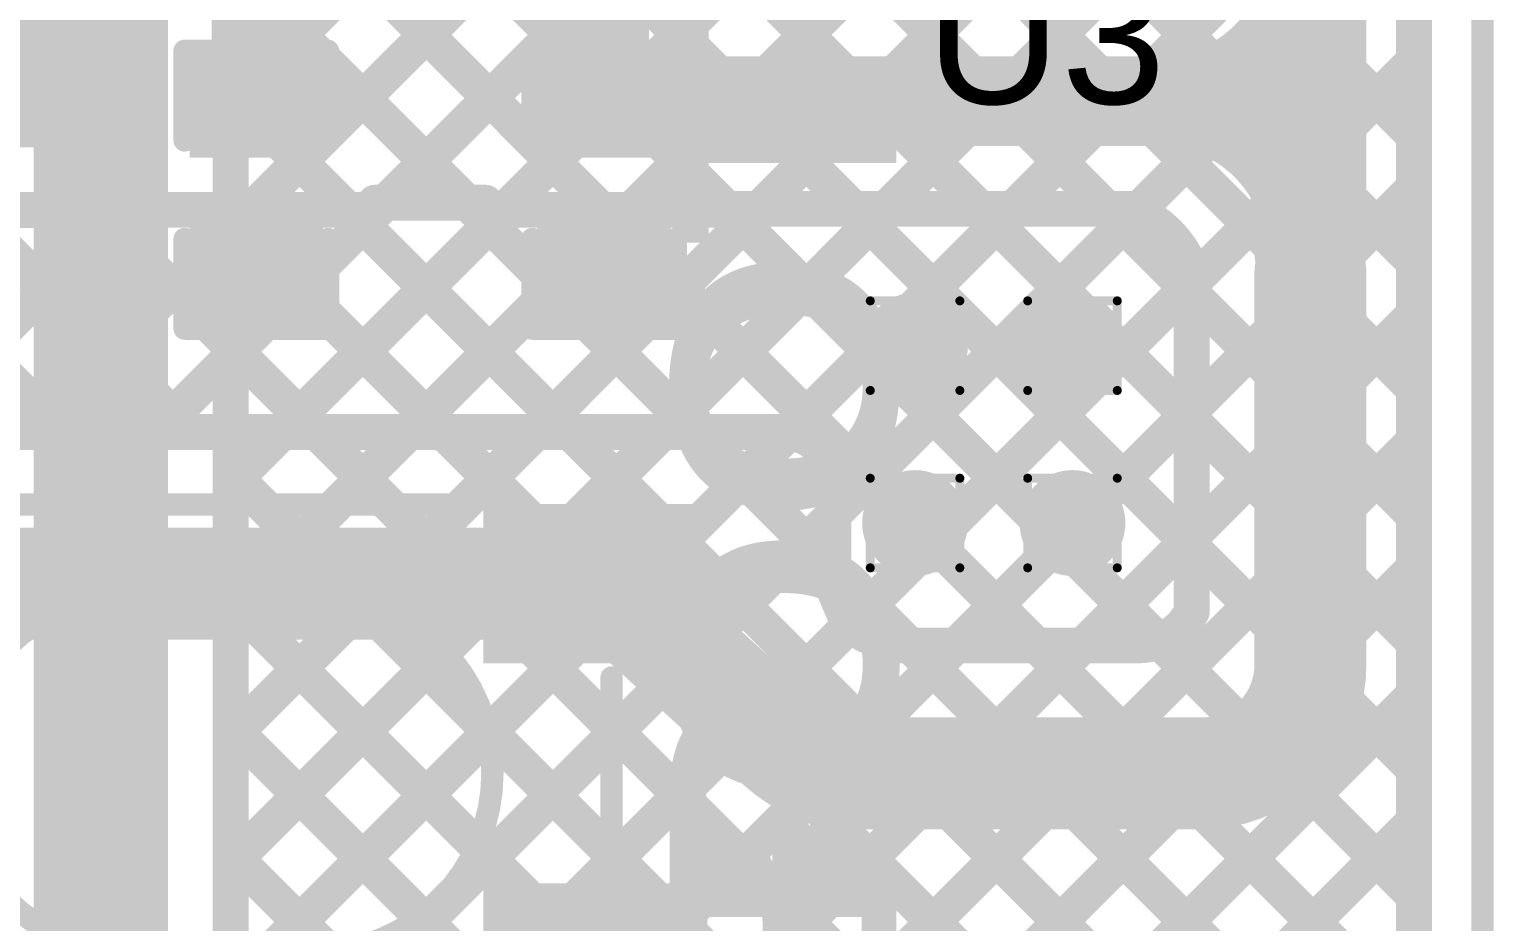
# Model space of a CAD drawing. Header units: inches. Extents: x -17 to 349, y -40 to 215.
# Drawn here: x 108.7 to 117, y 142.26 to 147.32 of the extents above; entities that cross this region are included whole.
import ezdxf

# ---------------------------------------------------------------- set-up
doc = ezdxf.new("R2010")
doc.units = ezdxf.units.IN
for name, color, linetype in [('Board Outline', 216, 'Continuous'), ('Bottom Layer', 5, 'Continuous'), ('Drill Drawing', 1, 'Continuous'), ('Top Layer', 1, 'Continuous'), ('Top Overlay', 2, 'Continuous'), ('Top Paste', 8, 'Continuous'), ('Top Solder', 216, 'Continuous'), ('Via Holes', 16, 'Continuous')]:
    doc.layers.add(name, color=color, linetype=linetype)
doc.styles.add('Arial', font='', dxfattribs={"height": 0.2})
doc.styles.add('Arial Black_Bold', font='', dxfattribs={"height": 0.2})
doc.styles.get('Arial').set_extended_font_data('Arial')
doc.styles.get('Arial Black_Bold').set_extended_font_data('Arial Black', bold=True)

# ---------------------------------------------------------------- blocks, each defined once
blk = doc.blocks.new('PTS810SJK250SMTR_LFS_72')
at = {"layer": 'Top Layer'}
for points in [[(-2.6251, 1.4249), (-1.5751, 1.4249), (-1.5751, 0.7249), (-2.6251, 0.7249)], [(1.5751, 1.4249), (2.6251, 1.4249), (2.6251, 0.7249), (1.5751, 0.7249)], [(-2.6251, -0.7249), (-1.5751, -0.7249), (-1.5751, -1.4249), (-2.6251, -1.4249)], [(1.5751, -0.7249), (2.6251, -0.7249), (2.6251, -1.4249), (1.5751, -1.4249)]]:
    blk.add_hatch(color=1, dxfattribs=at).paths.add_polyline_path(points)
at = {"layer": 'Top Paste'}
for points in [[(-2.6251, 1.4249), (-1.5751, 1.4249), (-1.5751, 0.7249), (-2.6251, 0.7249)], [(1.5751, 1.4249), (2.6251, 1.4249), (2.6251, 0.7249), (1.5751, 0.7249)], [(-2.6251, -0.7249), (-1.5751, -0.7249), (-1.5751, -1.4249), (-2.6251, -1.4249)], [(1.5751, -0.7249), (2.6251, -0.7249), (2.6251, -1.4249), (1.5751, -1.4249)]]:
    blk.add_hatch(color=8, dxfattribs=at).paths.add_polyline_path(points)
at = {"layer": 'Top Solder'}
for points in [[(-2.7267, 1.5265), (-1.4735, 1.5265), (-1.4735, 0.6233), (-2.7267, 0.6233)], [(1.4735, 1.5265), (2.7267, 1.5265), (2.7267, 0.6233), (1.4735, 0.6233)], [(-2.7267, -0.6233), (-1.4735, -0.6233), (-1.4735, -1.5265), (-2.7267, -1.5265)], [(1.4735, -0.6233), (2.7267, -0.6233), (2.7267, -1.5265), (1.4735, -1.5265)]]:
    blk.add_hatch(color=216, dxfattribs=at).paths.add_polyline_path(points)
at = {"layer": 'Top Overlay'}
for points in [[(-1.3664, 1.5239, 0.127, 0.127, 0), (1.3664, 1.5239, 0.127, 0.127, 0)], [(-3.0145, 1.2527, 0.127, 0.127, 0), (-2.8367, 1.0749, 0.127, 0.127, 0)], [(-3.0145, 0.8971, 0.127, 0.127, 0), (-3.0145, 1.2527, 0.127, 0.127, 0)], [(-3.0145, 0.8971, 0.127, 0.127, 0), (-2.8367, 1.0749, 0.127, 0.127, 0)], [(-0.508, -1.016, 0.127, 0.127, -1), (-0.508, 1.016, 0.127, 0.127, 0)], [(-0.508, 1.016, 0.127, 0.127, 0), (0.508, 1.016, 0.127, 0.127, 0)], [(0.508, 1.016, 0.127, 0.127, -1), (0.508, -1.016, 0.127, 0.127, 0)], [(-2.1999, -0.5438, 0.127, 0.127, 0), (-2.1999, 0.5438, 0.127, 0.127, 0)], [(2.1999, -0.5438, 0.127, 0.127, 0), (2.1999, 0.5438, 0.127, 0.127, 0)], [(-0.508, -1.016, 0.127, 0.127, 0), (0.508, -1.016, 0.127, 0.127, 0)], [(-1.3811, -1.5499, 0.127, 0.127, 0), (1.3811, -1.5499, 0.127, 0.127, 0)]]:
    blk.add_lwpolyline(points, format="xyseb", dxfattribs=at)
for points in [[(-1.3982, 1.5239, 0.0635, 0.0635, 1), (-1.3347, 1.5239, 0.0635, 0.0635, 1)], [(1.3347, 1.5239, 0.0635, 0.0635, 1), (1.3982, 1.5239, 0.0635, 0.0635, 1)], [(-3.0462, 1.2527, 0.0635, 0.0635, 1), (-2.9827, 1.2527, 0.0635, 0.0635, 1)], [(-3.0462, 1.2527, 0.0635, 0.0635, 1), (-2.9827, 1.2527, 0.0635, 0.0635, 1)], [(-2.8684, 1.0749, 0.0635, 0.0635, 1), (-2.8049, 1.0749, 0.0635, 0.0635, 1)], [(-2.8684, 1.0749, 0.0635, 0.0635, 1), (-2.8049, 1.0749, 0.0635, 0.0635, 1)], [(-0.5398, 1.016, 0.0635, 0.0635, 1), (-0.4763, 1.016, 0.0635, 0.0635, 1)], [(-0.5397, 1.016, 0.0635, 0.0635, 1), (-0.4762, 1.016, 0.0635, 0.0635, 1)], [(0.4763, 1.016, 0.0635, 0.0635, 1), (0.5398, 1.016, 0.0635, 0.0635, 1)], [(0.4762, 1.016, 0.0635, 0.0635, 1), (0.5397, 1.016, 0.0635, 0.0635, 1)], [(-3.0462, 0.8971, 0.0635, 0.0635, 1), (-2.9827, 0.8971, 0.0635, 0.0635, 1)], [(-3.0462, 0.8971, 0.0635, 0.0635, 1), (-2.9827, 0.8971, 0.0635, 0.0635, 1)], [(-2.2316, 0.5438, 0.0635, 0.0635, 1), (-2.1681, 0.5438, 0.0635, 0.0635, 1)], [(2.1681, 0.5438, 0.0635, 0.0635, 1), (2.2316, 0.5438, 0.0635, 0.0635, 1)], [(-2.2316, -0.5438, 0.0635, 0.0635, 1), (-2.1681, -0.5438, 0.0635, 0.0635, 1)], [(2.1681, -0.5438, 0.0635, 0.0635, 1), (2.2316, -0.5438, 0.0635, 0.0635, 1)], [(-0.5398, -1.016, 0.0635, 0.0635, 1), (-0.4763, -1.016, 0.0635, 0.0635, 1)], [(-0.5397, -1.016, 0.0635, 0.0635, 1), (-0.4762, -1.016, 0.0635, 0.0635, 1)], [(0.4763, -1.016, 0.0635, 0.0635, 1), (0.5398, -1.016, 0.0635, 0.0635, 1)], [(0.4762, -1.016, 0.0635, 0.0635, 1), (0.5397, -1.016, 0.0635, 0.0635, 1)], [(-1.4128, -1.5499, 0.0635, 0.0635, 1), (-1.3493, -1.5499, 0.0635, 0.0635, 1)], [(1.3493, -1.5499, 0.0635, 0.0635, 1), (1.4128, -1.5499, 0.0635, 0.0635, 1)]]:
    blk.add_lwpolyline(points, format="xyseb", close=True, dxfattribs=at)
blk = doc.blocks.new('C___0402_98')
at = {"layer": 'Top Layer'}
for points in [[(-0.6985, -0.3175), (-0.6985, 0.3175), (-0.2413, 0.3175), (-0.2413, -0.3175)], [(0.2413, -0.3175), (0.2413, 0.3175), (0.6985, 0.3175), (0.6985, -0.3175)]]:
    blk.add_hatch(color=1, dxfattribs=at).paths.add_polyline_path(points)
at = {"layer": 'Top Paste'}
for points in [[(-0.6985, -0.3175), (-0.6985, 0.3175), (-0.2413, 0.3175), (-0.2413, -0.3175)], [(0.2413, -0.3175), (0.2413, 0.3175), (0.6985, 0.3175), (0.6985, -0.3175)]]:
    blk.add_hatch(color=8, dxfattribs=at).paths.add_polyline_path(points)
at = {"layer": 'Top Solder'}
for points in [[(-0.7585, -0.3775), (-0.7585, 0.3775), (-0.1813, 0.3775), (-0.1813, -0.3775)], [(0.1813, -0.3775), (0.1813, 0.3775), (0.7585, 0.3775), (0.7585, -0.3775)]]:
    blk.add_hatch(color=216, dxfattribs=at).paths.add_polyline_path(points)
at = {"layer": 'Top Overlay'}
for points in [[(-0.2794, 0.4064, 0.127, 0.127, 0), (-0.7874, 0.4064, 0.127, 0.127, 0)], [(-0.7874, -0.4064, 0.127, 0.127, 0), (-0.7874, 0.4064, 0.127, 0.127, 0)], [(0.7874, 0.4064, 0.127, 0.127, 0), (0.2794, 0.4064, 0.127, 0.127, 0)], [(0.7874, -0.4064, 0.127, 0.127, 0), (0.7874, 0.4064, 0.127, 0.127, 0)], [(-0.2794, -0.4064, 0.127, 0.127, 0), (-0.7874, -0.4064, 0.127, 0.127, 0)], [(0.7874, -0.4064, 0.127, 0.127, 0), (0.2794, -0.4064, 0.127, 0.127, 0)]]:
    blk.add_lwpolyline(points, format="xyseb", dxfattribs=at)
for points in [[(-0.8191, 0.4064, 0.0635, 0.0635, 1), (-0.7556, 0.4064, 0.0635, 0.0635, 1)], [(-0.8191, 0.4064, 0.0635, 0.0635, 1), (-0.7556, 0.4064, 0.0635, 0.0635, 1)], [(-0.3111, 0.4064, 0.0635, 0.0635, 1), (-0.2477, 0.4064, 0.0635, 0.0635, 1)], [(0.2477, 0.4064, 0.0635, 0.0635, 1), (0.3111, 0.4064, 0.0635, 0.0635, 1)], [(0.7556, 0.4064, 0.0635, 0.0635, 1), (0.8191, 0.4064, 0.0635, 0.0635, 1)], [(0.7556, 0.4064, 0.0635, 0.0635, 1), (0.8191, 0.4064, 0.0635, 0.0635, 1)], [(-0.8191, -0.4064, 0.0635, 0.0635, 1), (-0.7556, -0.4064, 0.0635, 0.0635, 1)], [(-0.8191, -0.4064, 0.0635, 0.0635, 1), (-0.7556, -0.4064, 0.0635, 0.0635, 1)], [(-0.3111, -0.4064, 0.0635, 0.0635, 1), (-0.2477, -0.4064, 0.0635, 0.0635, 1)], [(0.2477, -0.4064, 0.0635, 0.0635, 1), (0.3111, -0.4064, 0.0635, 0.0635, 1)], [(0.7556, -0.4064, 0.0635, 0.0635, 1), (0.8191, -0.4064, 0.0635, 0.0635, 1)], [(0.7556, -0.4064, 0.0635, 0.0635, 1), (0.8191, -0.4064, 0.0635, 0.0635, 1)]]:
    blk.add_lwpolyline(points, format="xyseb", close=True, dxfattribs=at)
blk = doc.blocks.new('C___0402_101')
at = {"layer": 'Top Layer'}
for points in [[(-0.6985, -0.3175), (-0.6985, 0.3175), (-0.2413, 0.3175), (-0.2413, -0.3175)], [(0.2413, -0.3175), (0.2413, 0.3175), (0.6985, 0.3175), (0.6985, -0.3175)]]:
    blk.add_hatch(color=1, dxfattribs=at).paths.add_polyline_path(points)
at = {"layer": 'Top Paste'}
for points in [[(-0.6985, -0.3175), (-0.6985, 0.3175), (-0.2413, 0.3175), (-0.2413, -0.3175)], [(0.2413, -0.3175), (0.2413, 0.3175), (0.6985, 0.3175), (0.6985, -0.3175)]]:
    blk.add_hatch(color=8, dxfattribs=at).paths.add_polyline_path(points)
at = {"layer": 'Top Solder'}
for points in [[(-0.7585, -0.3775), (-0.7585, 0.3775), (-0.1813, 0.3775), (-0.1813, -0.3775)], [(0.1813, -0.3775), (0.1813, 0.3775), (0.7585, 0.3775), (0.7585, -0.3775)]]:
    blk.add_hatch(color=216, dxfattribs=at).paths.add_polyline_path(points)
at = {"layer": 'Top Overlay'}
for points in [[(-0.2794, 0.4064, 0.127, 0.127, 0), (-0.7874, 0.4064, 0.127, 0.127, 0)], [(-0.7874, -0.4064, 0.127, 0.127, 0), (-0.7874, 0.4064, 0.127, 0.127, 0)], [(0.7874, 0.4064, 0.127, 0.127, 0), (0.2794, 0.4064, 0.127, 0.127, 0)], [(0.7874, -0.4064, 0.127, 0.127, 0), (0.7874, 0.4064, 0.127, 0.127, 0)], [(-0.2794, -0.4064, 0.127, 0.127, 0), (-0.7874, -0.4064, 0.127, 0.127, 0)], [(0.2794, -0.4064, 0.127, 0.127, 0), (0.7874, -0.4064, 0.127, 0.127, 0)]]:
    blk.add_lwpolyline(points, format="xyseb", dxfattribs=at)
for points in [[(-0.8191, 0.4064, 0.0635, 0.0635, 1), (-0.7556, 0.4064, 0.0635, 0.0635, 1)], [(-0.8191, 0.4064, 0.0635, 0.0635, 1), (-0.7556, 0.4064, 0.0635, 0.0635, 1)], [(-0.3111, 0.4064, 0.0635, 0.0635, 1), (-0.2477, 0.4064, 0.0635, 0.0635, 1)], [(0.2477, 0.4064, 0.0635, 0.0635, 1), (0.3112, 0.4064, 0.0635, 0.0635, 1)], [(0.7556, 0.4064, 0.0635, 0.0635, 1), (0.8191, 0.4064, 0.0635, 0.0635, 1)], [(0.7556, 0.4064, 0.0635, 0.0635, 1), (0.8191, 0.4064, 0.0635, 0.0635, 1)], [(-0.8191, -0.4064, 0.0635, 0.0635, 1), (-0.7556, -0.4064, 0.0635, 0.0635, 1)], [(-0.8191, -0.4064, 0.0635, 0.0635, 1), (-0.7556, -0.4064, 0.0635, 0.0635, 1)], [(-0.3111, -0.4064, 0.0635, 0.0635, 1), (-0.2477, -0.4064, 0.0635, 0.0635, 1)], [(0.2477, -0.4064, 0.0635, 0.0635, 1), (0.3112, -0.4064, 0.0635, 0.0635, 1)], [(0.7556, -0.4064, 0.0635, 0.0635, 1), (0.8191, -0.4064, 0.0635, 0.0635, 1)], [(0.7556, -0.4064, 0.0635, 0.0635, 1), (0.8191, -0.4064, 0.0635, 0.0635, 1)]]:
    blk.add_lwpolyline(points, format="xyseb", close=True, dxfattribs=at)

msp = doc.modelspace()

# ---------------------------------------------------------------- hatches: boundary and pattern name
at = {"layer": 'Bottom Layer'}
h = msp.add_hatch(color=5, dxfattribs=at)
edge = h.paths.add_edge_path()
edge.add_arc((113.7191, 145.529), 0.3, 0, 360)
h = msp.add_hatch(color=5, dxfattribs=at)
edge = h.paths.add_edge_path()
edge.add_arc((114.6116, 145.529), 0.3, 0, 360)
h = msp.add_hatch(color=5, dxfattribs=at)
edge = h.paths.add_edge_path()
edge.add_arc((113.7191, 144.5235), 0.3, 0, 360)
h = msp.add_hatch(color=5, dxfattribs=at)
edge = h.paths.add_edge_path()
edge.add_arc((114.6116, 144.5235), 0.3, 0, 360)
at = {"layer": 'Top Layer'}
for points in [[(106.8342, 146.6539), (108.7433, 146.6539), (108.7433, 149.8244), (106.8342, 149.8244)], [(109.6667, 145.7144), (110.3017, 145.7144), (110.3017, 146.3397), (109.6667, 146.3397)], [(111.6383, 145.7144), (112.2733, 145.7144), (112.2733, 146.3397), (111.6383, 146.3397)]]:
    msp.add_hatch(color=1, dxfattribs=at).paths.add_polyline_path(points)
h = msp.add_hatch(color=1, dxfattribs=at)
edge = h.paths.add_edge_path()
edge.add_arc((113.7191, 145.529), 0.3, 0, 360)
h = msp.add_hatch(color=1, dxfattribs=at)
edge = h.paths.add_edge_path()
edge.add_arc((114.6116, 145.529), 0.3, 0, 360)
h = msp.add_hatch(color=1, dxfattribs=at)
edge = h.paths.add_edge_path()
edge.add_arc((113.7191, 144.5235), 0.3, 0, 360)
h = msp.add_hatch(color=1, dxfattribs=at)
edge = h.paths.add_edge_path()
edge.add_arc((114.6116, 144.5235), 0.3, 0, 360)
at = {"layer": 'Via Holes'}
h = msp.add_hatch(color=7, dxfattribs=at)
edge = h.paths.add_edge_path()
edge.add_arc((113.7191, 145.529), 0.15, 0, 360)
h = msp.add_hatch(color=7, dxfattribs=at)
edge = h.paths.add_edge_path()
edge.add_arc((114.6116, 145.529), 0.15, 0, 360)
h = msp.add_hatch(color=7, dxfattribs=at)
edge = h.paths.add_edge_path()
edge.add_arc((113.7191, 144.5235), 0.15, 0, 360)
h = msp.add_hatch(color=7, dxfattribs=at)
edge = h.paths.add_edge_path()
edge.add_arc((114.6116, 144.5235), 0.15, 0, 360)

# ---------------------------------------------------------------- linework, layer by layer
at = {"layer": 'Board Outline'}
msp.add_lwpolyline([(116.9364, 139.4029, 0.127, 0.127, 0), (116.9364, 159.316, 0.127, 0.127, 0)], format="xyseb", dxfattribs=at)
at = {"layer": 'Bottom Layer'}
for points in [[(116.5479, 159.316, 0.2032, 0.2032, 0), (116.5479, 139.4029, 0.2032, 0.2032, 0)], [(109.8393, 146.901, 0.2032, 0.2032, 0), (116.5479, 153.6096, 0.2032, 0.2032, 0)], [(109.8393, 146.1826, 0.2032, 0.2032, 0), (116.5479, 152.8912, 0.2032, 0.2032, 0)], [(109.8393, 145.4642, 0.2032, 0.2032, 0), (116.5479, 152.1728, 0.2032, 0.2032, 0)], [(109.8393, 144.7458, 0.2032, 0.2032, 0), (116.5479, 151.4544, 0.2032, 0.2032, 0)], [(110.8531, 150.9774, 0.2032, 0.2032, 0), (116.5479, 145.2826, 0.2032, 0.2032, 0)], [(111.5709, 150.9781, 0.2032, 0.2032, 0), (116.5479, 146.001, 0.2032, 0.2032, 0)], [(112.2893, 150.9781, 0.2032, 0.2032, 0), (116.5479, 146.7194, 0.2032, 0.2032, 0)], [(110.3076, 150.8045, 0.2032, 0.2032, 0), (116.5479, 144.5642, 0.2032, 0.2032, 0)], [(109.8393, 144.0273, 0.2032, 0.2032, 0), (116.5479, 150.7359, 0.2032, 0.2032, 0)], [(109.9647, 150.4289, 0.2032, 0.2032, 0), (116.5479, 143.8457, 0.2032, 0.2032, 0)], [(109.1027, 137.9525, 0.762, 0.762, 0), (109.1027, 149.9321, 0.762, 0.762, 0)], [(109.8393, 143.3089, 0.2032, 0.2032, 0), (116.5479, 150.0175, 0.2032, 0.2032, 0)], [(109.8393, 137.9525, 0.2032, 0.2032, 0), (109.8393, 149.9321, 0.2032, 0.2032, 0)], [(109.8393, 149.8359, 0.2032, 0.2032, 0), (116.5479, 143.1273, 0.2032, 0.2032, 0)], [(109.8393, 142.5905, 0.2032, 0.2032, 0), (116.5479, 149.2991, 0.2032, 0.2032, 0)], [(109.8393, 149.1175, 0.2032, 0.2032, 0), (116.5479, 142.4089, 0.2032, 0.2032, 0)], [(109.8393, 141.8721, 0.2032, 0.2032, 0), (116.5479, 148.5807, 0.2032, 0.2032, 0)], [(109.8393, 148.3991, 0.2032, 0.2032, 0), (116.5479, 141.6905, 0.2032, 0.2032, 0)], [(109.8393, 141.1537, 0.2032, 0.2032, 0), (116.5479, 147.8623, 0.2032, 0.2032, 0)], [(109.8393, 147.6807, 0.2032, 0.2032, 0), (116.5479, 140.9721, 0.2032, 0.2032, 0)], [(109.8393, 140.4352, 0.2032, 0.2032, 0), (116.5479, 147.1438, 0.2032, 0.2032, 0)], [(109.8393, 140.4352, 0.2032, 0.2032, 0), (116.5479, 147.1438, 0.2032, 0.2032, 0)], [(109.8393, 146.9623, 0.2032, 0.2032, 0), (116.5479, 140.2536, 0.2032, 0.2032, 0)], [(109.8393, 139.7168, 0.2032, 0.2032, 0), (116.5479, 146.4254, 0.2032, 0.2032, 0)], [(109.8393, 146.2438, 0.2032, 0.2032, 0), (116.5479, 139.5352, 0.2032, 0.2032, 0)], [(109.8393, 138.9984, 0.2032, 0.2032, 0), (116.5479, 145.707, 0.2032, 0.2032, 0)], [(109.8393, 145.5254, 0.2032, 0.2032, 0), (116.4858, 138.8789, 0.2032, 0.2032, 0)], [(109.8393, 138.28, 0.2032, 0.2032, 0), (116.5479, 144.9886, 0.2032, 0.2032, 0)], [(109.8393, 144.807, 0.2032, 0.2032, 0), (116.2867, 138.3596, 0.2032, 0.2032, 0)], [(109.8053, 137.5276, 0.2032, 0.2032, 0), (116.5479, 144.2702, 0.2032, 0.2032, 0)], [(109.8393, 144.0886, 0.2032, 0.2032, 0), (115.9818, 137.9461, 0.2032, 0.2032, 0)], [(105.7766, 132.7805, 0.2032, 0.2032, 0), (116.5479, 143.5517, 0.2032, 0.2032, 0)], [(109.8393, 143.3701, 0.2032, 0.2032, 0), (115.5926, 137.6168, 0.2032, 0.2032, 0)], [(105.7766, 132.062, 0.2032, 0.2032, 0), (116.5479, 142.8333, 0.2032, 0.2032, 0)], [(109.8393, 142.6517, 0.2032, 0.2032, 0), (115.1134, 137.3776, 0.2032, 0.2032, 0)]]:
    msp.add_lwpolyline(points, format="xyseb", dxfattribs=at)
for points in [[(116.4971, 147.1438, 0.1016, 0.1016, 1), (116.5987, 147.1438, 0.1016, 0.1016, 1)], [(116.4971, 147.1438, 0.1016, 0.1016, 1), (116.5987, 147.1438, 0.1016, 0.1016, 1)], [(109.7885, 146.9623, 0.1016, 0.1016, 1), (109.8901, 146.9623, 0.1016, 0.1016, 1)], [(109.7885, 146.901, 0.1016, 0.1016, 1), (109.8901, 146.901, 0.1016, 0.1016, 1)], [(116.4971, 146.7194, 0.1016, 0.1016, 1), (116.5987, 146.7194, 0.1016, 0.1016, 1)], [(116.4971, 146.4254, 0.1016, 0.1016, 1), (116.5987, 146.4254, 0.1016, 0.1016, 1)], [(109.7885, 146.2438, 0.1016, 0.1016, 1), (109.8901, 146.2438, 0.1016, 0.1016, 1)], [(109.7885, 146.1826, 0.1016, 0.1016, 1), (109.8901, 146.1826, 0.1016, 0.1016, 1)], [(116.4971, 146.001, 0.1016, 0.1016, 1), (116.5987, 146.001, 0.1016, 0.1016, 1)], [(116.4971, 145.707, 0.1016, 0.1016, 1), (116.5987, 145.707, 0.1016, 0.1016, 1)], [(109.7885, 145.5254, 0.1016, 0.1016, 1), (109.8901, 145.5254, 0.1016, 0.1016, 1)], [(109.7885, 145.4642, 0.1016, 0.1016, 1), (109.8901, 145.4642, 0.1016, 0.1016, 1)], [(116.4971, 145.2826, 0.1016, 0.1016, 1), (116.5987, 145.2826, 0.1016, 0.1016, 1)], [(116.4971, 144.9886, 0.1016, 0.1016, 1), (116.5987, 144.9886, 0.1016, 0.1016, 1)], [(109.7885, 144.807, 0.1016, 0.1016, 1), (109.8901, 144.807, 0.1016, 0.1016, 1)], [(109.7885, 144.7458, 0.1016, 0.1016, 1), (109.8901, 144.7458, 0.1016, 0.1016, 1)], [(116.4971, 144.5642, 0.1016, 0.1016, 1), (116.5987, 144.5642, 0.1016, 0.1016, 1)], [(116.4971, 144.2702, 0.1016, 0.1016, 1), (116.5987, 144.2702, 0.1016, 0.1016, 1)], [(109.7885, 144.0886, 0.1016, 0.1016, 1), (109.8901, 144.0886, 0.1016, 0.1016, 1)], [(109.7885, 144.0273, 0.1016, 0.1016, 1), (109.8901, 144.0273, 0.1016, 0.1016, 1)], [(116.4971, 143.8457, 0.1016, 0.1016, 1), (116.5987, 143.8457, 0.1016, 0.1016, 1)], [(116.4971, 143.5517, 0.1016, 0.1016, 1), (116.5987, 143.5517, 0.1016, 0.1016, 1)], [(109.7885, 143.3701, 0.1016, 0.1016, 1), (109.8901, 143.3701, 0.1016, 0.1016, 1)], [(109.7885, 143.3089, 0.1016, 0.1016, 1), (109.8901, 143.3089, 0.1016, 0.1016, 1)], [(116.4971, 143.1273, 0.1016, 0.1016, 1), (116.5987, 143.1273, 0.1016, 0.1016, 1)], [(116.4971, 142.8333, 0.1016, 0.1016, 1), (116.5987, 142.8333, 0.1016, 0.1016, 1)], [(109.7885, 142.6517, 0.1016, 0.1016, 1), (109.8901, 142.6517, 0.1016, 0.1016, 1)], [(109.7885, 142.5905, 0.1016, 0.1016, 1), (109.8901, 142.5905, 0.1016, 0.1016, 1)], [(116.4971, 142.4089, 0.1016, 0.1016, 1), (116.5987, 142.4089, 0.1016, 0.1016, 1)]]:
    msp.add_lwpolyline(points, format="xyseb", close=True, dxfattribs=at)
at = {"layer": 'Drill Drawing'}
for points in [[(113.4651, 145.783, 0.0508, 0.0508, 0), (113.9731, 145.783, 0.0508, 0.0508, 0)], [(113.4651, 145.275, 0.0508, 0.0508, 0), (113.4651, 145.783, 0.0508, 0.0508, 0)], [(113.9731, 145.275, 0.0508, 0.0508, 0), (113.9731, 145.783, 0.0508, 0.0508, 0)], [(114.3576, 145.783, 0.0508, 0.0508, 0), (114.8656, 145.783, 0.0508, 0.0508, 0)], [(114.3576, 145.275, 0.0508, 0.0508, 0), (114.3576, 145.783, 0.0508, 0.0508, 0)], [(114.8656, 145.275, 0.0508, 0.0508, 0), (114.8656, 145.783, 0.0508, 0.0508, 0)], [(113.4651, 145.275, 0.0508, 0.0508, 0), (113.9731, 145.275, 0.0508, 0.0508, 0)], [(114.3576, 145.275, 0.0508, 0.0508, 0), (114.8656, 145.275, 0.0508, 0.0508, 0)], [(113.4651, 144.7775, 0.0508, 0.0508, 0), (113.9731, 144.7775, 0.0508, 0.0508, 0)], [(113.4651, 144.2695, 0.0508, 0.0508, 0), (113.4651, 144.7775, 0.0508, 0.0508, 0)], [(113.9731, 144.2695, 0.0508, 0.0508, 0), (113.9731, 144.7775, 0.0508, 0.0508, 0)], [(114.3576, 144.7775, 0.0508, 0.0508, 0), (114.8656, 144.7775, 0.0508, 0.0508, 0)], [(114.3576, 144.2695, 0.0508, 0.0508, 0), (114.3576, 144.7775, 0.0508, 0.0508, 0)], [(114.8656, 144.2695, 0.0508, 0.0508, 0), (114.8656, 144.7775, 0.0508, 0.0508, 0)], [(113.4651, 144.2695, 0.0508, 0.0508, 0), (113.9731, 144.2695, 0.0508, 0.0508, 0)], [(114.3576, 144.2695, 0.0508, 0.0508, 0), (114.8656, 144.2695, 0.0508, 0.0508, 0)]]:
    msp.add_lwpolyline(points, format="xyseb", dxfattribs=at)
for points in [[(113.4524, 145.783, 0.0254, 0.0254, 1), (113.4778, 145.783, 0.0254, 0.0254, 1)], [(113.4524, 145.783, 0.0254, 0.0254, 1), (113.4778, 145.783, 0.0254, 0.0254, 1)], [(113.9604, 145.783, 0.0254, 0.0254, 1), (113.9858, 145.783, 0.0254, 0.0254, 1)], [(113.9604, 145.783, 0.0254, 0.0254, 1), (113.9858, 145.783, 0.0254, 0.0254, 1)], [(114.3449, 145.783, 0.0254, 0.0254, 1), (114.3703, 145.783, 0.0254, 0.0254, 1)], [(114.3449, 145.783, 0.0254, 0.0254, 1), (114.3703, 145.783, 0.0254, 0.0254, 1)], [(114.8529, 145.783, 0.0254, 0.0254, 1), (114.8783, 145.783, 0.0254, 0.0254, 1)], [(114.8529, 145.783, 0.0254, 0.0254, 1), (114.8783, 145.783, 0.0254, 0.0254, 1)], [(113.4524, 145.275, 0.0254, 0.0254, 1), (113.4778, 145.275, 0.0254, 0.0254, 1)], [(113.4524, 145.275, 0.0254, 0.0254, 1), (113.4778, 145.275, 0.0254, 0.0254, 1)], [(113.9604, 145.275, 0.0254, 0.0254, 1), (113.9858, 145.275, 0.0254, 0.0254, 1)], [(113.9604, 145.275, 0.0254, 0.0254, 1), (113.9858, 145.275, 0.0254, 0.0254, 1)], [(114.3449, 145.275, 0.0254, 0.0254, 1), (114.3703, 145.275, 0.0254, 0.0254, 1)], [(114.3449, 145.275, 0.0254, 0.0254, 1), (114.3703, 145.275, 0.0254, 0.0254, 1)], [(114.8529, 145.275, 0.0254, 0.0254, 1), (114.8783, 145.275, 0.0254, 0.0254, 1)], [(114.8529, 145.275, 0.0254, 0.0254, 1), (114.8783, 145.275, 0.0254, 0.0254, 1)], [(113.4524, 144.7775, 0.0254, 0.0254, 1), (113.4778, 144.7775, 0.0254, 0.0254, 1)], [(113.4524, 144.7775, 0.0254, 0.0254, 1), (113.4778, 144.7775, 0.0254, 0.0254, 1)], [(113.9604, 144.7775, 0.0254, 0.0254, 1), (113.9858, 144.7775, 0.0254, 0.0254, 1)], [(113.9604, 144.7775, 0.0254, 0.0254, 1), (113.9858, 144.7775, 0.0254, 0.0254, 1)], [(114.3449, 144.7775, 0.0254, 0.0254, 1), (114.3703, 144.7775, 0.0254, 0.0254, 1)], [(114.3449, 144.7775, 0.0254, 0.0254, 1), (114.3703, 144.7775, 0.0254, 0.0254, 1)], [(114.8529, 144.7775, 0.0254, 0.0254, 1), (114.8783, 144.7775, 0.0254, 0.0254, 1)], [(114.8529, 144.7775, 0.0254, 0.0254, 1), (114.8783, 144.7775, 0.0254, 0.0254, 1)], [(113.4524, 144.2695, 0.0254, 0.0254, 1), (113.4778, 144.2695, 0.0254, 0.0254, 1)], [(113.4524, 144.2695, 0.0254, 0.0254, 1), (113.4778, 144.2695, 0.0254, 0.0254, 1)], [(113.9604, 144.2695, 0.0254, 0.0254, 1), (113.9858, 144.2695, 0.0254, 0.0254, 1)], [(113.9604, 144.2695, 0.0254, 0.0254, 1), (113.9858, 144.2695, 0.0254, 0.0254, 1)], [(114.3449, 144.2695, 0.0254, 0.0254, 1), (114.3703, 144.2695, 0.0254, 0.0254, 1)], [(114.3449, 144.2695, 0.0254, 0.0254, 1), (114.3703, 144.2695, 0.0254, 0.0254, 1)], [(114.8529, 144.2695, 0.0254, 0.0254, 1), (114.8783, 144.2695, 0.0254, 0.0254, 1)], [(114.8529, 144.2695, 0.0254, 0.0254, 1), (114.8783, 144.2695, 0.0254, 0.0254, 1)]]:
    msp.add_lwpolyline(points, format="xyseb", close=True, dxfattribs=at)
at = {"layer": 'Top Layer'}
for points in [[(115.9607, 146.0598, 0.635, 0.635, 0), (115.9607, 157.8115, 0.635, 0.635, 0)], [(109.9842, 146.9521, 0.508, 0.508, 0), (109.9842, 148.5744, 0.508, 0.508, 0)], [(111.9558, 146.9532, 0.508, 0.508, 0), (111.9558, 148.5744, 0.508, 0.508, 0)], [(115.9607, 147.7695, 0.508, 0.508, -0.414214), (115.1058, 146.9146, 0.508, 0.508, 0)], [(111.9877, 146.9146, 0.508, 0.508, 0), (115.1058, 146.9146, 0.508, 0.508, 0)], [(115.1058, 146.9146, 0.508, 0.508, -0.414214), (115.9607, 146.0598, 0.508, 0.508, 0)], [(107.6295, 146.2983, 0.2032, 0.2032, 0), (108.8884, 145.0395, 0.2032, 0.2032, 0)], [(107.9777, 145.0395, 0.2032, 0.2032, 0), (109.2777, 146.3395, 0.2032, 0.2032, 0)], [(108.0845, 146.2983, 0.2032, 0.2032, 0), (109.0989, 146.2983, 0.2032, 0.2032, 0)], [(108.3479, 146.2983, 0.2032, 0.2032, 0), (109.6068, 145.0395, 0.2032, 0.2032, 0)], [(108.6962, 145.0395, 0.2032, 0.2032, 0), (109.9553, 146.2986, 0.2032, 0.2032, 0)], [(109.0664, 146.2983, 0.2032, 0.2032, 0), (110.3252, 145.0395, 0.2032, 0.2032, 0)], [(109.0989, 146.3395, 0.2032, 0.2032, 0), (109.3111, 146.3395, 0.2032, 0.2032, 0)], [(109.3111, 146.2986, 0.2032, 0.2032, 0), (110.6573, 146.2986, 0.2032, 0.2032, 0)], [(109.4146, 145.0395, 0.2032, 0.2032, 0), (110.7146, 146.3395, 0.2032, 0.2032, 0)], [(109.7845, 146.2986, 0.2032, 0.2032, 0), (111.0436, 145.0395, 0.2032, 0.2032, 0)], [(110.133, 145.0395, 0.2032, 0.2032, 0), (111.3921, 146.2986, 0.2032, 0.2032, 0)], [(110.503, 146.2986, 0.2032, 0.2032, 0), (111.7621, 145.0395, 0.2032, 0.2032, 0)], [(110.6573, 146.3395, 0.2032, 0.2032, 0), (111.2827, 146.3395, 0.2032, 0.2032, 0)], [(110.8514, 145.0395, 0.2032, 0.2032, 0), (112.1105, 146.2986, 0.2032, 0.2032, 0)], [(111.1805, 146.3395, 0.2032, 0.2032, 0), (112.4805, 145.0395, 0.2032, 0.2032, 0)], [(111.2827, 146.2986, 0.2032, 0.2032, 0), (112.6289, 146.2986, 0.2032, 0.2032, 0)], [(111.5699, 145.0395, 0.2032, 0.2032, 0), (112.8354, 146.305, 0.2032, 0.2032, 0)], [(111.9398, 146.2986, 0.2032, 0.2032, 0), (114.4092, 143.8292, 0.2032, 0.2032, 0)], [(112.2883, 145.0395, 0.2032, 0.2032, 0), (113.5538, 146.305, 0.2032, 0.2032, 0)], [(112.6289, 146.305, 0.2032, 0.2032, 0), (114.9319, 146.305, 0.2032, 0.2032, 0)], [(112.6518, 146.305, 0.2032, 0.2032, 0), (115.1035, 143.8533, 0.2032, 0.2032, 0)], [(113.0047, 145.0375, 0.2032, 0.2032, 0), (114.2722, 146.305, 0.2032, 0.2032, 0)], [(113.2558, 144.5702, 0.2032, 0.2032, 0), (114.9739, 146.2882, 0.2032, 0.2032, 0)], [(113.3702, 146.305, 0.2032, 0.2032, 0), (115.2876, 144.3876, 0.2032, 0.2032, 0)], [(114.0886, 146.305, 0.2032, 0.2032, 0), (115.2876, 145.106, 0.2032, 0.2032, 0)], [(114.807, 146.305, 0.2032, 0.2032, 0), (115.2876, 145.8244, 0.2032, 0.2032, 0)], [(114.9607, 146.2939, 0.2032, 0.2032, -0.09741), (115.151, 146.1668, 0.2032, 0.2032, 0)], [(115.9607, 145.943, 0.508, 0.508, 0), (115.9607, 146.0598, 0.508, 0.508, 0)], [(115.153, 146.1648, 0.2032, 0.2032, -0.09741), (115.2801, 145.9744, 0.2032, 0.2032, 0)], [(115.9607, 143.7202, 0.635, 0.635, 0), (115.9607, 145.943, 0.635, 0.635, 0)], [(113.3647, 143.9606, 0.2032, 0.2032, 0), (115.2876, 145.8835, 0.2032, 0.2032, 0)], [(115.2876, 144.0203, 0.2032, 0.2032, 0), (115.2876, 145.943, 0.2032, 0.2032, 0)], [(113.9516, 143.8292, 0.2032, 0.2032, 0), (115.2876, 145.1651, 0.2032, 0.2032, 0)], [(105.2743, 145.0395, 0.2032, 0.2032, 0), (112.9714, 145.0395, 0.2032, 0.2032, 0)], [(113.0269, 145.034, 0.2032, 0.2032, -0.098494), (113.1294, 144.9915, 0.2032, 0.2032, 0)], [(113.1294, 144.9915, 0.2032, 0.2032, -0.098489), (113.2079, 144.913, 0.2032, 0.2032, 0)], [(113.2079, 144.913, 0.2032, 0.2032, -0.098494), (113.2504, 144.8105, 0.2032, 0.2032, 0)], [(113.2558, 144.2386, 0.2032, 0.2032, 0), (113.2558, 144.755, 0.2032, 0.2032, 0)], [(113.2558, 144.2386, 0.2032, 0.2032, 0), (113.2558, 144.755, 0.2032, 0.2032, 0)], [(107.6988, 144.1792, 0.635, 0.635, 0), (111.8989, 144.1792, 0.635, 0.635, 0)], [(111.8989, 144.1792, 0.635, 0.635, 0), (112.0044, 144.1467, 0.635, 0.635, 0)], [(114.6701, 143.8292, 0.2032, 0.2032, 0), (115.2876, 144.4467, 0.2032, 0.2032, 0)], [(112.0044, 144.1467, 0.635, 0.635, 0), (112.9631, 143.2715, 0.635, 0.635, 0)], [(113.2558, 144.2641, 0.2032, 0.2032, 0), (113.6908, 143.8292, 0.2032, 0.2032, 0)], [(113.6653, 143.8292, 0.2032, 0.2032, -0.414214), (113.2558, 144.2386, 0.2032, 0.2032, 0)], [(113.2558, 144.1572, 0.2032, 0.2032, 0), (113.3182, 144.0067, 0.2032, 0.2032, 0)], [(113.3182, 144.0067, 0.2032, 0.2032, 0), (113.4334, 143.8915, 0.2032, 0.2032, 0)], [(115.2876, 144.0203, 0.2032, 0.2032, -0.078175), (115.2238, 143.9323, 0.2032, 0.2032, 0)], [(113.4334, 143.8915, 0.2032, 0.2032, 0), (113.5839, 143.8292, 0.2032, 0.2032, 0)], [(115.2226, 143.9311, 0.2032, 0.2032, -0.097553), (115.1101, 143.856, 0.2032, 0.2032, 0)], [(115.9607, 143.7202, 0.635, 0.635, -0.414214), (115.3448, 143.1042, 0.635, 0.635, 0)], [(113.6653, 143.8292, 0.2032, 0.2032, 0), (114.9757, 143.8292, 0.2032, 0.2032, 0)], [(115.1092, 143.8556, 0.2032, 0.2032, -0.098158), (114.9757, 143.8292, 0.2032, 0.2032, 0)], [(113.3961, 143.1042, 0.635, 0.635, -0.186498), (112.9631, 143.2715, 0.635, 0.635, 0)], [(113.3961, 143.1042, 0.635, 0.635, 0), (113.4667, 143.1042, 0.635, 0.635, 0)], [(113.4667, 143.1042, 0.635, 0.635, 0), (115.3448, 143.1042, 0.635, 0.635, 0)]]:
    msp.add_lwpolyline(points, format="xyseb", dxfattribs=at)
for points in [[(109.8572, 146.9521, 0.254, 0.254, 1), (110.1112, 146.9521, 0.254, 0.254, 1)], [(111.8288, 146.9532, 0.254, 0.254, 1), (112.0828, 146.9532, 0.254, 0.254, 1)], [(111.8607, 146.9146, 0.254, 0.254, 1), (112.1147, 146.9146, 0.254, 0.254, 1)], [(114.9788, 146.9146, 0.254, 0.254, 1), (115.2328, 146.9146, 0.254, 0.254, 1)], [(114.9788, 146.9146, 0.254, 0.254, 1), (115.2328, 146.9146, 0.254, 0.254, 1)], [(114.9788, 146.9146, 0.254, 0.254, 1), (115.2328, 146.9146, 0.254, 0.254, 1)], [(109.0156, 146.2983, 0.1016, 0.1016, 1), (109.1172, 146.2983, 0.1016, 0.1016, 1)], [(109.0481, 146.3395, 0.1016, 0.1016, 1), (109.1497, 146.3395, 0.1016, 0.1016, 1)], [(109.0481, 146.2983, 0.1016, 0.1016, 1), (109.1497, 146.2983, 0.1016, 0.1016, 1)], [(109.2269, 146.3395, 0.1016, 0.1016, 1), (109.3285, 146.3395, 0.1016, 0.1016, 1)], [(109.2603, 146.3395, 0.1016, 0.1016, 1), (109.3619, 146.3395, 0.1016, 0.1016, 1)], [(109.2603, 146.2986, 0.1016, 0.1016, 1), (109.3619, 146.2986, 0.1016, 0.1016, 1)], [(109.7337, 146.2986, 0.1016, 0.1016, 1), (109.8353, 146.2986, 0.1016, 0.1016, 1)], [(109.9045, 146.2986, 0.1016, 0.1016, 1), (110.0061, 146.2986, 0.1016, 0.1016, 1)], [(110.4522, 146.2986, 0.1016, 0.1016, 1), (110.5538, 146.2986, 0.1016, 0.1016, 1)], [(110.6065, 146.3395, 0.1016, 0.1016, 1), (110.7081, 146.3395, 0.1016, 0.1016, 1)], [(110.6065, 146.2986, 0.1016, 0.1016, 1), (110.7081, 146.2986, 0.1016, 0.1016, 1)], [(110.6638, 146.3395, 0.1016, 0.1016, 1), (110.7654, 146.3395, 0.1016, 0.1016, 1)], [(111.1297, 146.3395, 0.1016, 0.1016, 1), (111.2313, 146.3395, 0.1016, 0.1016, 1)], [(111.2319, 146.3395, 0.1016, 0.1016, 1), (111.3335, 146.3395, 0.1016, 0.1016, 1)], [(111.2319, 146.2986, 0.1016, 0.1016, 1), (111.3335, 146.2986, 0.1016, 0.1016, 1)], [(111.3413, 146.2986, 0.1016, 0.1016, 1), (111.4429, 146.2986, 0.1016, 0.1016, 1)], [(111.889, 146.2986, 0.1016, 0.1016, 1), (111.9906, 146.2986, 0.1016, 0.1016, 1)], [(112.0597, 146.2986, 0.1016, 0.1016, 1), (112.1613, 146.2986, 0.1016, 0.1016, 1)], [(112.5781, 146.305, 0.1016, 0.1016, 1), (112.6797, 146.305, 0.1016, 0.1016, 1)], [(112.5781, 146.2986, 0.1016, 0.1016, 1), (112.6797, 146.2986, 0.1016, 0.1016, 1)], [(112.601, 146.305, 0.1016, 0.1016, 1), (112.7026, 146.305, 0.1016, 0.1016, 1)], [(112.7846, 146.305, 0.1016, 0.1016, 1), (112.8862, 146.305, 0.1016, 0.1016, 1)], [(113.3194, 146.305, 0.1016, 0.1016, 1), (113.421, 146.305, 0.1016, 0.1016, 1)], [(113.503, 146.305, 0.1016, 0.1016, 1), (113.6046, 146.305, 0.1016, 0.1016, 1)], [(114.0378, 146.305, 0.1016, 0.1016, 1), (114.1394, 146.305, 0.1016, 0.1016, 1)], [(114.2214, 146.305, 0.1016, 0.1016, 1), (114.323, 146.305, 0.1016, 0.1016, 1)], [(114.7562, 146.305, 0.1016, 0.1016, 1), (114.8578, 146.305, 0.1016, 0.1016, 1)], [(114.8811, 146.305, 0.1016, 0.1016, 1), (114.9827, 146.305, 0.1016, 0.1016, 1)], [(114.9099, 146.2939, 0.1016, 0.1016, 1), (115.0115, 146.2939, 0.1016, 0.1016, 1)], [(114.9231, 146.2882, 0.1016, 0.1016, 1), (115.0247, 146.2882, 0.1016, 0.1016, 1)], [(115.8019, 146.0598, 0.3175, 0.3175, 1), (116.1194, 146.0598, 0.3175, 0.3175, 1)], [(115.8337, 146.0598, 0.254, 0.254, 1), (116.0877, 146.0598, 0.254, 0.254, 1)], [(115.8337, 146.0598, 0.254, 0.254, 1), (116.0877, 146.0598, 0.254, 0.254, 1)], [(115.1002, 146.1668, 0.1016, 0.1016, 1), (115.2018, 146.1668, 0.1016, 0.1016, 1)], [(115.1022, 146.1648, 0.1016, 0.1016, 1), (115.2038, 146.1648, 0.1016, 0.1016, 1)], [(115.8019, 145.943, 0.3175, 0.3175, 1), (116.1194, 145.943, 0.3175, 0.3175, 1)], [(115.8337, 145.943, 0.254, 0.254, 1), (116.0877, 145.943, 0.254, 0.254, 1)], [(115.2293, 145.9744, 0.1016, 0.1016, 1), (115.3309, 145.9744, 0.1016, 0.1016, 1)], [(115.2368, 145.943, 0.1016, 0.1016, 1), (115.3384, 145.943, 0.1016, 0.1016, 1)], [(115.2368, 145.8835, 0.1016, 0.1016, 1), (115.3384, 145.8835, 0.1016, 0.1016, 1)], [(115.2368, 145.8244, 0.1016, 0.1016, 1), (115.3384, 145.8244, 0.1016, 0.1016, 1)], [(115.2368, 145.1651, 0.1016, 0.1016, 1), (115.3384, 145.1651, 0.1016, 0.1016, 1)], [(108.6454, 145.0395, 0.1016, 0.1016, 1), (108.747, 145.0395, 0.1016, 0.1016, 1)], [(108.8376, 145.0395, 0.1016, 0.1016, 1), (108.9392, 145.0395, 0.1016, 0.1016, 1)], [(109.3638, 145.0395, 0.1016, 0.1016, 1), (109.4654, 145.0395, 0.1016, 0.1016, 1)], [(109.556, 145.0395, 0.1016, 0.1016, 1), (109.6576, 145.0395, 0.1016, 0.1016, 1)], [(110.0822, 145.0395, 0.1016, 0.1016, 1), (110.1838, 145.0395, 0.1016, 0.1016, 1)], [(110.2744, 145.0395, 0.1016, 0.1016, 1), (110.376, 145.0395, 0.1016, 0.1016, 1)], [(110.8006, 145.0395, 0.1016, 0.1016, 1), (110.9022, 145.0395, 0.1016, 0.1016, 1)], [(110.9928, 145.0395, 0.1016, 0.1016, 1), (111.0944, 145.0395, 0.1016, 0.1016, 1)], [(111.5191, 145.0395, 0.1016, 0.1016, 1), (111.6207, 145.0395, 0.1016, 0.1016, 1)], [(111.7113, 145.0395, 0.1016, 0.1016, 1), (111.8129, 145.0395, 0.1016, 0.1016, 1)], [(112.2375, 145.0395, 0.1016, 0.1016, 1), (112.3391, 145.0395, 0.1016, 0.1016, 1)], [(112.4297, 145.0395, 0.1016, 0.1016, 1), (112.5313, 145.0395, 0.1016, 0.1016, 1)], [(112.9206, 145.0395, 0.1016, 0.1016, 1), (113.0222, 145.0395, 0.1016, 0.1016, 1)], [(112.9539, 145.0375, 0.1016, 0.1016, 1), (113.0555, 145.0375, 0.1016, 0.1016, 1)], [(112.9761, 145.034, 0.1016, 0.1016, 1), (113.0777, 145.034, 0.1016, 0.1016, 1)], [(115.2368, 145.106, 0.1016, 0.1016, 1), (115.3384, 145.106, 0.1016, 0.1016, 1)], [(113.0786, 144.9915, 0.1016, 0.1016, 1), (113.1802, 144.9915, 0.1016, 0.1016, 1)], [(113.0786, 144.9915, 0.1016, 0.1016, 1), (113.1802, 144.9915, 0.1016, 0.1016, 1)], [(113.1571, 144.913, 0.1016, 0.1016, 1), (113.2587, 144.913, 0.1016, 0.1016, 1)], [(113.1571, 144.913, 0.1016, 0.1016, 1), (113.2587, 144.913, 0.1016, 0.1016, 1)], [(113.1996, 144.8105, 0.1016, 0.1016, 1), (113.3012, 144.8105, 0.1016, 0.1016, 1)], [(113.205, 144.755, 0.1016, 0.1016, 1), (113.3066, 144.755, 0.1016, 0.1016, 1)], [(113.205, 144.755, 0.1016, 0.1016, 1), (113.3066, 144.755, 0.1016, 0.1016, 1)], [(113.205, 144.5702, 0.1016, 0.1016, 1), (113.3066, 144.5702, 0.1016, 0.1016, 1)], [(111.7402, 144.1792, 0.3175, 0.3175, 1), (112.0577, 144.1792, 0.3175, 0.3175, 1)], [(111.7402, 144.1792, 0.3175, 0.3175, 1), (112.0577, 144.1792, 0.3175, 0.3175, 1)], [(115.2368, 144.4467, 0.1016, 0.1016, 1), (115.3384, 144.4467, 0.1016, 0.1016, 1)], [(115.2368, 144.3876, 0.1016, 0.1016, 1), (115.3384, 144.3876, 0.1016, 0.1016, 1)], [(111.8456, 144.1467, 0.3175, 0.3175, 1), (112.1631, 144.1467, 0.3175, 0.3175, 1)], [(111.8456, 144.1467, 0.3175, 0.3175, 1), (112.1631, 144.1467, 0.3175, 0.3175, 1)], [(113.205, 144.2641, 0.1016, 0.1016, 1), (113.3066, 144.2641, 0.1016, 0.1016, 1)], [(113.205, 144.2386, 0.1016, 0.1016, 1), (113.3066, 144.2386, 0.1016, 0.1016, 1)], [(113.205, 144.2386, 0.1016, 0.1016, 1), (113.3066, 144.2386, 0.1016, 0.1016, 1)], [(113.205, 144.2386, 0.1016, 0.1016, 1), (113.3066, 144.2386, 0.1016, 0.1016, 1)], [(113.205, 144.1572, 0.1016, 0.1016, 1), (113.3066, 144.1572, 0.1016, 0.1016, 1)], [(113.2674, 144.0067, 0.1016, 0.1016, 1), (113.369, 144.0067, 0.1016, 0.1016, 1)], [(113.2674, 144.0067, 0.1016, 0.1016, 1), (113.369, 144.0067, 0.1016, 0.1016, 1)], [(113.3139, 143.9606, 0.1016, 0.1016, 1), (113.4155, 143.9606, 0.1016, 0.1016, 1)], [(115.2368, 144.0203, 0.1016, 0.1016, 1), (115.3384, 144.0203, 0.1016, 0.1016, 1)], [(115.2368, 144.0203, 0.1016, 0.1016, 1), (115.3384, 144.0203, 0.1016, 0.1016, 1)], [(113.3826, 143.8915, 0.1016, 0.1016, 1), (113.4842, 143.8915, 0.1016, 0.1016, 1)], [(113.3826, 143.8915, 0.1016, 0.1016, 1), (113.4842, 143.8915, 0.1016, 0.1016, 1)], [(115.1718, 143.9311, 0.1016, 0.1016, 1), (115.2734, 143.9311, 0.1016, 0.1016, 1)], [(115.173, 143.9323, 0.1016, 0.1016, 1), (115.2746, 143.9323, 0.1016, 0.1016, 1)], [(115.8019, 143.7202, 0.3175, 0.3175, 1), (116.1194, 143.7202, 0.3175, 0.3175, 1)], [(115.8019, 143.7202, 0.3175, 0.3175, 1), (116.1194, 143.7202, 0.3175, 0.3175, 1)], [(113.5331, 143.8292, 0.1016, 0.1016, 1), (113.6347, 143.8292, 0.1016, 0.1016, 1)], [(113.6145, 143.8292, 0.1016, 0.1016, 1), (113.7161, 143.8292, 0.1016, 0.1016, 1)], [(113.6145, 143.8292, 0.1016, 0.1016, 1), (113.7161, 143.8292, 0.1016, 0.1016, 1)], [(113.64, 143.8292, 0.1016, 0.1016, 1), (113.7416, 143.8292, 0.1016, 0.1016, 1)], [(113.9008, 143.8292, 0.1016, 0.1016, 1), (114.0024, 143.8292, 0.1016, 0.1016, 1)], [(114.3584, 143.8292, 0.1016, 0.1016, 1), (114.46, 143.8292, 0.1016, 0.1016, 1)], [(114.6193, 143.8292, 0.1016, 0.1016, 1), (114.7209, 143.8292, 0.1016, 0.1016, 1)], [(114.9249, 143.8292, 0.1016, 0.1016, 1), (115.0265, 143.8292, 0.1016, 0.1016, 1)], [(114.9249, 143.8292, 0.1016, 0.1016, 1), (115.0265, 143.8292, 0.1016, 0.1016, 1)], [(115.0527, 143.8533, 0.1016, 0.1016, 1), (115.1543, 143.8533, 0.1016, 0.1016, 1)], [(115.0584, 143.8556, 0.1016, 0.1016, 1), (115.16, 143.8556, 0.1016, 0.1016, 1)], [(115.0593, 143.856, 0.1016, 0.1016, 1), (115.1609, 143.856, 0.1016, 0.1016, 1)], [(112.8044, 143.2715, 0.3175, 0.3175, 1), (113.1219, 143.2715, 0.3175, 0.3175, 1)], [(112.8044, 143.2715, 0.3175, 0.3175, 1), (113.1219, 143.2715, 0.3175, 0.3175, 1)], [(113.2374, 143.1042, 0.3175, 0.3175, 1), (113.5549, 143.1042, 0.3175, 0.3175, 1)], [(113.2374, 143.1042, 0.3175, 0.3175, 1), (113.5549, 143.1042, 0.3175, 0.3175, 1)], [(113.3079, 143.1042, 0.3175, 0.3175, 1), (113.6254, 143.1042, 0.3175, 0.3175, 1)], [(113.3079, 143.1042, 0.3175, 0.3175, 1), (113.6254, 143.1042, 0.3175, 0.3175, 1)], [(115.186, 143.1042, 0.3175, 0.3175, 1), (115.5035, 143.1042, 0.3175, 0.3175, 1)], [(115.186, 143.1042, 0.3175, 0.3175, 1), (115.5035, 143.1042, 0.3175, 0.3175, 1)]]:
    msp.add_lwpolyline(points, format="xyseb", close=True, dxfattribs=at)

# ---------------------------------------------------------------- block references
at = {"rotation": 270}
for name, p in [('C___0402_101', (109.9842, 146.4129)), ('C___0402_98', (111.9558, 146.4129))]:
    msp.add_blockref(name, p, dxfattribs=at)
msp.add_blockref('PTS810SJK250SMTR_LFS_72', (109.7988, 143.1042))

# ---------------------------------------------------------------- texts
at = {"layer": 'Top Overlay', "style": 'Arial'}
msp.add_text('U3', height=0.762, dxfattribs=at).set_placement((113.779, 146.8997))
at = {"layer": 'Top Overlay', "style": 'Arial Black_Bold'}
for s, p in [('BOOT', (113.6134, 141.4647)), ('MCLR', (113.5977, 137.7562))]:
    msp.add_text(s, height=1.27, rotation=90, dxfattribs=at).set_placement(p)

doc.saveas('drawing.dxf')
